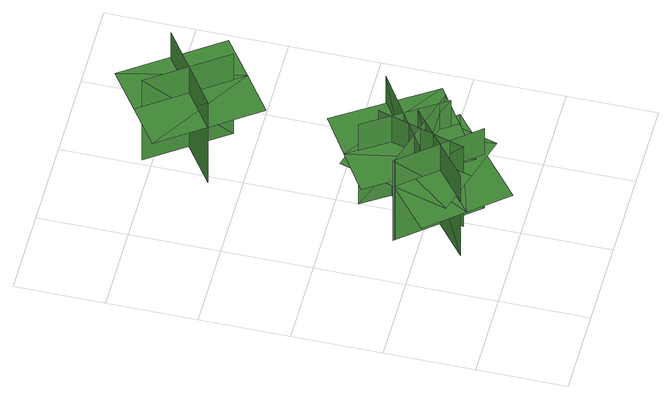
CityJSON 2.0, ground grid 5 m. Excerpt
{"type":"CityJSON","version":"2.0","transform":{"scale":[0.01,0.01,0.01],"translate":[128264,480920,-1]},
"CityObjects":{
"tree1":{"type":"SolitaryVegetationObject","geometry":[{"type":"MultiSurface","lod":"1","boundaries":[[[0,1,2]],[[0,2,3]],[[4,5,6]],[[4,6,7]],[[8,9,10]],[[8,10,11]],[[8,11,12]],[[8,12,13]]]}]},
"tree2":{"type":"SolitaryVegetationObject","geometry":[{"type":"MultiSurface","lod":"1","boundaries":[[[14,15,16]],[[14,16,17]],[[18,19,20]],[[18,20,21]],[[22,23,24]],[[22,24,25]],[[22,25,26]],[[22,26,27]]]}]},
"tree3":{"type":"SolitaryVegetationObject","geometry":[{"type":"MultiSurface","lod":"1","boundaries":[[[28,29,30]],[[28,30,31]],[[32,33,34]],[[32,34,35]],[[36,37,38]],[[36,38,39]],[[36,39,40]],[[36,40,41]]]}]},
"tree4":{"type":"SolitaryVegetationObject","geometry":[{"type":"MultiSurface","lod":"1","boundaries":[[[42,43,44]],[[42,44,45]],[[46,47,48]],[[46,48,49]],[[50,51,52]],[[50,52,53]],[[50,53,54]],[[50,54,55]]]}]}
},
"vertices":[
[625,229,39],[625,229,659],[285,641,659],[285,641,39],[266,270,39],[266,270,659],[664,598,659],[664,598,39],[205,220,457],[376,13,457],[870,422,457],[700,628,457],[529,835,457],[35,426,457],
[295,631,40],[295,631,660],[808,481,660],[808,481,40],[615,799,40],[615,799,660],[470,304,660],[470,304,40],[637,875,458],[380,950,458],[200,334,458],[457,259,458],[714,184,458],[894,800,458],
[412,527,41],[412,527,661],[860,818,661],[860,818,41],[493,879,41],[493,879,661],[774,447,661],[774,447,41],[450,946,460],[226,800,460],[575,262,460],[800,408,460],[1024,553,460],[675,1091,460],
[901,1993,31],[901,1993,651],[464,1685,651],[464,1685,31],[833,1638,31],[833,1638,651],[535,2059,651],[535,2059,31],[878,1573,450],[1097,1728,450],[727,2252,450],[508,2097,450],[290,1943,450],[660,1419,450]
]}
